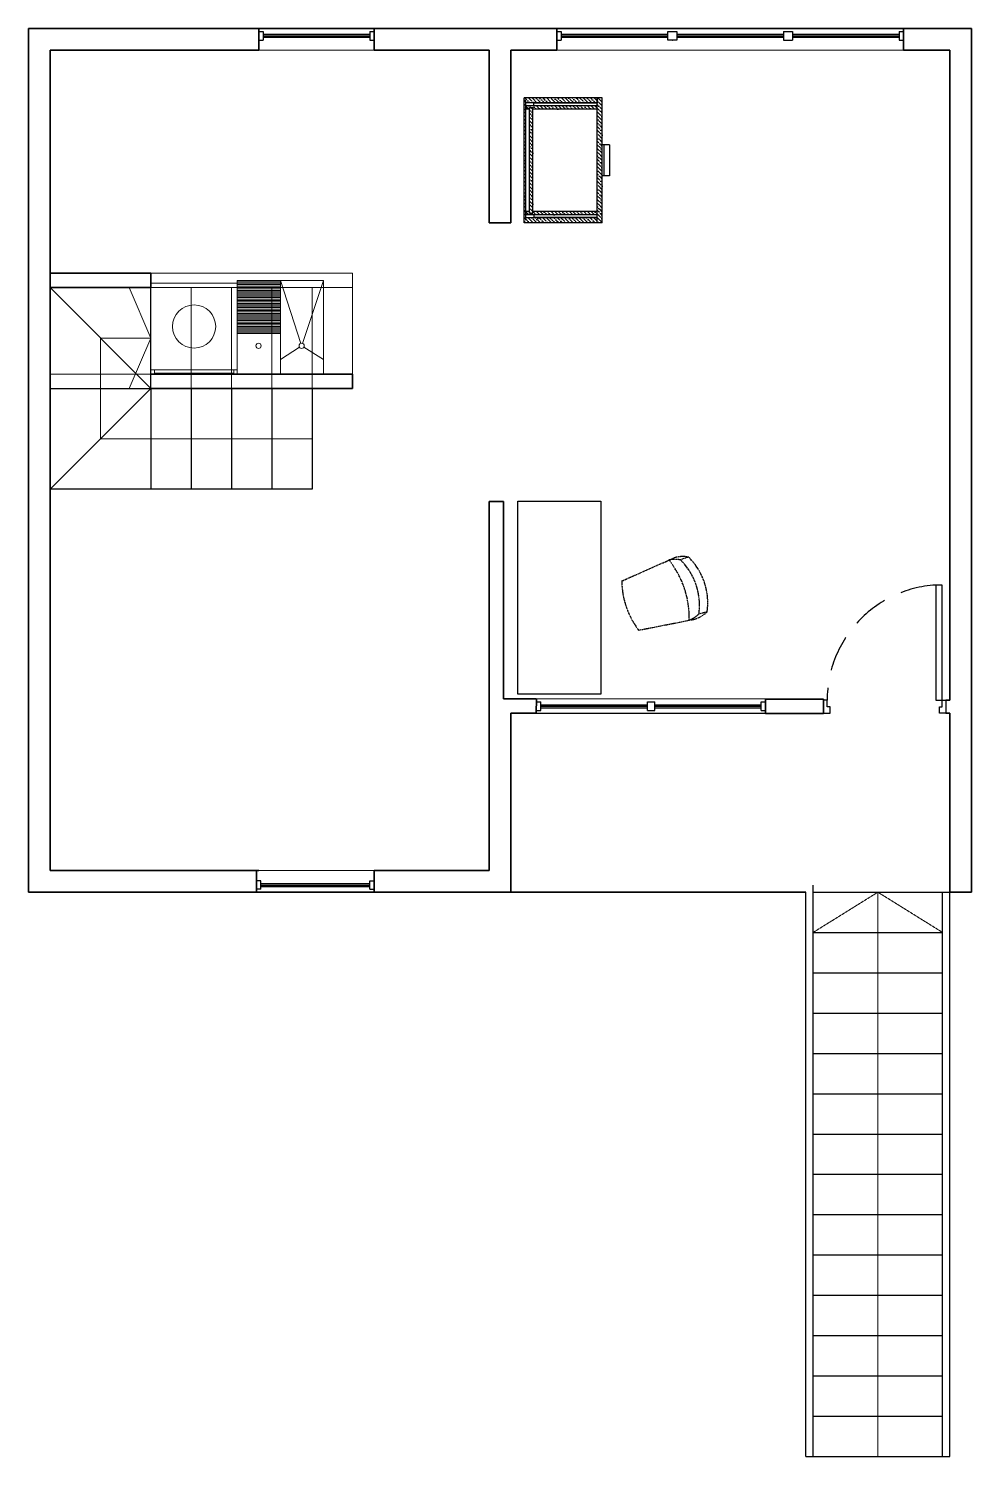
# Model space of a CAD drawing. Header units: millimetres. Extents: x -97637 to -42340, y -629302 to -310830.
# Drawn here: x -42995 to -42340, y -314402 to -313410 of the extents above.
import ezdxf

# ---------------------------------------------------------------- set-up
doc = ezdxf.new("R2010")
doc.units = ezdxf.units.MM
doc.linetypes.add('CENTER2', pattern=[1.125, 0.75, -0.125, 0.125, -0.125])
doc.linetypes.add('HIDDEN', pattern=[0.375, 0.25, -0.125])
for name, color, linetype, lineweight in [('A-DOOR-FULL', 4, 'Continuous', 25), ('A-FLOR-OVHD', 3, 'HIDDEN', 18), ('A-FLOR-STRS', 4, 'Continuous', 25), ('A-FURN', 8, 'Continuous', 18), ('A-GLAZ-FULL', 4, 'Continuous', 25), ('A-WALL-FULL-EXTR', 7, 'Continuous', 35), ('A-WALL-FULL-INTR', 7, 'Continuous', 35)]:
    doc.layers.add(name, color=color, linetype=linetype, lineweight=lineweight)

# ---------------------------------------------------------------- blocks, each defined once
blk = doc.blocks.new('LAVADORA-PL')
for p, q in [((0, 0), (0, 0.6)), ((0, 0.6), (0.6, 0.6)), ((0.6, 0.6), (0.6, 0)), ((0.625, 0.575), (0.625, 0.025)), ((0.6, 0), (0, 0))]:
    blk.add_line(p, q)
for points in [[(0.6, 0.575), (0.625, 0.575)], [(0.6, 0.025), (0.625, 0.025)]]:
    blk.add_lwpolyline(points)
blk.add_circle((0.3, 0.3), 0.15)
blk = doc.blocks.new('DOOR-80')
for points in [[(-0.07, 0.89), (-0.07, 0.09), (-0.025, 0.09), (-0.025, 0.89), (-0.07, 0.89)], [(-0.825, 0.09), (-0.85, 0.09), (-0.85, 0), (-0.805, 0), (-0.805, 0.045), (-0.825, 0.045), (-0.825, 0.09)], [(-0.025, 0.09), (0, 0.09), (0, 0), (-0.045, 0), (-0.045, 0.045), (-0.025, 0.045), (-0.025, 0.09)]]:
    blk.add_lwpolyline(points)
at = {"linetype": 'HIDDEN'}
blk.add_arc((-0.0227, 0.0891), 0.8023, 93.38109, 179.93414, dxfattribs=at)

msp = doc.modelspace()

# ---------------------------------------------------------------- hatches: boundary and pattern name
h = msp.add_hatch()
h.set_pattern_fill('ANSI36', color=256, scale=0.564099, angle=90)
h.set_pattern_definition([(135, (-42617.1733, -314203.6695), (-3.482703, 0.949828), [4.477533, -0.8955066, 0, -0.8955066])])
h.paths.add_polyline_path([(-42647.308, -313465.193), (-42647.308, -313537.513), (-42647.308, -313538.67), (-42644.994, -313538.67), (-42644.994, -313465.193)])
h.paths.add_polyline_path([(-42649.622, -313537.513), (-42649.622, -313539.828), (-42600.3, -313539.828), (-42600.3, -313537.513), (-42644.994, -313537.513), (-42644.994, -313538.67), (-42647.308, -313538.67), (-42647.308, -313537.513)])
h.paths.add_polyline_path([(-42649.622, -313464.036), (-42649.622, -313466.35), (-42647.308, -313466.35), (-42647.308, -313465.193), (-42644.994, -313465.193), (-42644.994, -313466.35), (-42600.3, -313466.35), (-42600.3, -313464.036)])
h.paths.add_polyline_path([(-42651.069, -313460.275), (-42651.069, -313543.588), (-42649.912, -313543.588), (-42649.912, -313460.275)])
h.paths.add_polyline_path([(-42649.912, -313541.853), (-42649.912, -313543.588), (-42651.069, -313543.588), (-42651.069, -313545.324), (-42600.445, -313545.324), (-42600.445, -313541.853)])
h.paths.add_polyline_path([(-42651.069, -313458.54), (-42651.069, -313460.275), (-42649.912, -313460.275), (-42649.912, -313462.011), (-42600.445, -313462.011), (-42600.445, -313458.54)])
h.paths.add_polyline_path([(-42600.3, -313458.54), (-42600.3, -313545.324), (-42596.829, -313545.324), (-42596.829, -313458.54)])

# ---------------------------------------------------------------- linework, layer by layer
for p, q in [((-42651.069, -313545.324), (-42651.069, -313458.54)), ((-42596.829, -313458.54), (-42651.069, -313458.54)), ((-42649.912, -313460.275), (-42651.069, -313460.275)), ((-42649.912, -313543.588), (-42649.912, -313460.275)), ((-42600.445, -313462.011), (-42649.912, -313462.011)), ((-42600.445, -313458.54), (-42600.445, -313462.011)), ((-42600.445, -313462.011), (-42600.445, -313462.3)), ((-42600.3, -313545.324), (-42600.3, -313458.54)), ((-42596.829, -313545.324), (-42596.829, -313458.54)), ((-42600.3, -313464.036), (-42649.622, -313464.036)), ((-42649.622, -313464.036), (-42649.622, -313466.35)), ((-42647.308, -313466.35), (-42649.622, -313466.35)), ((-42647.308, -313537.513), (-42647.308, -313465.193)), ((-42647.308, -313465.193), (-42644.994, -313465.193)), ((-42647.308, -313465.193), (-42647.308, -313466.35)), ((-42644.994, -313538.67), (-42644.994, -313465.193)), ((-42600.3, -313466.35), (-42644.994, -313466.35)), ((-42600.3, -313462.3), (-42644.357, -313462.3)), ((-42644.357, -313464.036), (-42644.357, -313462.3)), ((-42591.736, -313491.084), (-42596.829, -313491.084)), ((-42595.786, -313491.084), (-42595.786, -313512.78)), ((-42591.766, -313491.084), (-42591.766, -313512.78)), ((-42591.736, -313512.78), (-42596.829, -313512.78)), ((-42647.308, -313537.513), (-42649.622, -313537.513)), ((-42649.622, -313539.828), (-42649.622, -313537.513)), ((-42600.3, -313539.828), (-42649.622, -313539.828)), ((-42647.308, -313538.67), (-42647.308, -313537.513)), ((-42647.308, -313538.67), (-42644.994, -313538.67)), ((-42600.3, -313537.513), (-42644.994, -313537.513)), ((-42644.357, -313539.828), (-42644.357, -313541.563)), ((-42675.378, -313545.365), (-42675.378, -313545.365)), ((-42596.829, -313545.324), (-42651.069, -313545.324)), ((-42600.445, -313541.853), (-42649.912, -313541.853)), ((-42600.3, -313541.563), (-42644.357, -313541.563)), ((-42641.061, -313542.504), (-42642.011, -313542.504)), ((-42600.445, -313541.853), (-42600.445, -313541.563)), ((-42600.445, -313545.324), (-42600.445, -313541.853)), ((-42655.567, -313872.724), (-42655.567, -313738.725)), ((-42655.567, -313738.725), (-42597.886, -313738.725)), ((-42597.886, -313738.725), (-42597.886, -313872.724)), ((-42597.886, -313872.724), (-42655.567, -313872.724))]:
    msp.add_line(p, q)
at = {"linetype": 'CENTER2'}
for p, q in [((-42583.306, -313794.16), (-42546.874, -313778.065)), ((-42536.899, -313777.52), (-42542.562, -313779.488)), ((-42523.974, -313815.646), (-42529.701, -313817.096)), ((-42571.565, -313828.335), (-42532.604, -313820.678))]:
    msp.add_line(p, q, dxfattribs=at)
for centre, radius, start, end in [((-42546.365, -313801.428), 22.267, 80.166502, 100.689718), ((-42540.702, -313799.46), 22.267, 80.166502, 106.090293), ((-42573.427, -313811.046), 44.142, 352.122087, 45.636983), ((-42568.316, -313809.424), 44.776, 352.012545, 45.441596), ((-42601.781, -313820.15), 65.413, 358.888036, 38.369055), ((-42525.509, -313793.408), 57.802, 180.745021, 217.174885), ((-42544.946, -313800.866), 22.267, 292.622314, 313.206313), ((-42539.219, -313799.415), 22.267, 287.282521, 313.206313)]:
    msp.add_arc(centre, radius, start, end, dxfattribs=at)
at = {"layer": 'A-FLOR-OVHD', "linetype": 'ByBlock'}
for p, q in [((-42835.378, -313425.365), (-42755.378, -313425.365)), ((-42628.296, -313425.365), (-42548.296, -313425.365)), ((-42547.969, -313425.365), (-42467.969, -313425.365)), ((-42467.642, -313425.365), (-42387.642, -313425.365)), ((-42910.378, -313580.365), (-42770.378, -313580.365)), ((-42770.378, -313580.365), (-42770.378, -313590.365)), ((-42910.378, -313590.365), (-42770.378, -313590.365)), ((-42882.378, -313660.365), (-42882.378, -313590.365)), ((-42854.378, -313660.365), (-42854.378, -313590.365)), ((-42826.378, -313660.365), (-42826.378, -313590.365)), ((-42798.378, -313660.365), (-42798.378, -313590.365)), ((-42770.378, -313650.365), (-42770.378, -313590.365)), ((-42945.378, -313695.365), (-42945.378, -313625.365)), ((-42945.378, -313625.365), (-42910.378, -313625.365)), ((-42910.378, -313650.365), (-42980.378, -313650.365)), ((-42798.378, -313695.365), (-42945.378, -313695.365)), ((-42642.636, -313875.975), (-42483.583, -313875.975)), ((-42835.378, -313995.365), (-42755.378, -313995.365))]:
    msp.add_line(p, q, dxfattribs=at)
for points in [[(-42910.378, -313625.365), (-42925.502, -313590.365)], [(-42910.378, -313625.365), (-42925.502, -313660.365)]]:
    msp.add_lwpolyline(points, dxfattribs=at)
at = {"layer": 'A-FLOR-OVHD'}
for points in [[(-42360.378, -314038.365), (-42405.378, -314010.365), (-42450.378, -314038.365)], [(-42405.378, -314402.365), (-42405.378, -314010.365)]]:
    msp.add_lwpolyline(points, dxfattribs=at)
at = {"layer": 'A-FLOR-STRS', "linetype": 'ByBlock', "ltscale": 0.001}
for q in [(-42980.378, -313590.365), (-42910.378, -313590.365)]:
    msp.add_line((-42910.378, -313660.365), q, dxfattribs=at)
at = {"layer": 'A-FLOR-STRS', "linetype": 'ByBlock'}
for p, q in [((-42980.378, -313660.365), (-42910.378, -313660.365)), ((-42910.378, -313660.365), (-42910.378, -313730.365)), ((-42882.378, -313660.365), (-42882.378, -313730.365)), ((-42854.378, -313660.365), (-42854.378, -313730.365)), ((-42826.378, -313660.365), (-42826.378, -313730.365)), ((-42798.378, -313660.365), (-42798.378, -313730.365)), ((-42798.378, -313730.365), (-42980.378, -313730.365))]:
    msp.add_line(p, q, dxfattribs=at)
at = {"layer": 'A-FLOR-STRS', "linetype": 'ByBlock', "ltscale": 15}
msp.add_line((-42910.378, -313660.365), (-42980.378, -313730.365), dxfattribs=at)
at = {"layer": 'A-FLOR-STRS'}
for p, q in [((-42450.378, -314402.365), (-42450.378, -314005.365)), ((-42455.378, -314402.365), (-42455.378, -314010.365)), ((-42450.378, -314010.365), (-42355.378, -314010.365)), ((-42360.378, -314402.365), (-42360.378, -314010.365)), ((-42355.378, -314402.365), (-42355.378, -314010.365)), ((-42450.378, -314038.365), (-42360.378, -314038.365)), ((-42450.378, -314066.365), (-42360.378, -314066.365)), ((-42450.378, -314094.365), (-42360.378, -314094.365)), ((-42450.378, -314122.365), (-42360.378, -314122.365)), ((-42450.378, -314150.365), (-42360.378, -314150.365)), ((-42450.378, -314178.365), (-42360.378, -314178.365)), ((-42450.378, -314206.365), (-42360.378, -314206.365)), ((-42450.378, -314234.365), (-42360.378, -314234.365)), ((-42450.378, -314262.365), (-42360.378, -314262.365)), ((-42450.378, -314290.365), (-42360.378, -314290.365)), ((-42450.378, -314318.365), (-42360.378, -314318.365)), ((-42450.378, -314346.365), (-42360.378, -314346.365)), ((-42450.378, -314374.365), (-42360.378, -314374.365)), ((-42455.378, -314402.365), (-42355.378, -314402.365))]:
    msp.add_line(p, q, dxfattribs=at)
at = {"layer": 'A-FURN', "linetype": 'HIDDEN', "ltscale": 0.001}
msp.add_line((-42685.378, -313425.365), (-42733.378, -313425.365), dxfattribs=at)
at = {"layer": 'A-FURN', "linetype": 'ByBlock'}
for p, q in [((-42850.378, -313650.365), (-42850.378, -313585.365)), ((-42850.378, -313585.365), (-42790.378, -313585.365)), ((-42850.378, -313586.263), (-42820.378, -313586.263)), ((-42850.378, -313587.263), (-42820.378, -313587.263)), ((-42850.378, -313588.263), (-42820.378, -313588.263)), ((-42850.378, -313589.263), (-42820.378, -313589.263)), ((-42850.378, -313590.263), (-42820.378, -313590.263)), ((-42806.198, -313629.051), (-42820.378, -313585.365)), ((-42820.378, -313650.365), (-42820.378, -313585.365)), ((-42805.165, -313629.057), (-42790.378, -313585.365)), ((-42790.378, -313585.365), (-42790.378, -313650.365)), ((-42850.378, -313591.263), (-42820.378, -313591.263)), ((-42850.378, -313592.263), (-42820.378, -313592.263)), ((-42850.378, -313593.263), (-42820.378, -313593.263)), ((-42850.378, -313594.263), (-42820.378, -313594.263)), ((-42850.378, -313595.263), (-42820.378, -313595.263)), ((-42850.378, -313595.263), (-42820.378, -313595.263)), ((-42850.378, -313596.263), (-42820.378, -313596.263)), ((-42850.378, -313597.263), (-42820.378, -313597.263)), ((-42850.378, -313598.263), (-42820.378, -313598.263)), ((-42850.378, -313599.263), (-42820.378, -313599.263)), ((-42850.378, -313600.263), (-42820.378, -313600.263)), ((-42850.378, -313601.263), (-42820.378, -313601.263)), ((-42850.378, -313602.263), (-42820.378, -313602.263)), ((-42850.378, -313603.263), (-42820.378, -313603.263)), ((-42850.378, -313603.263), (-42820.378, -313603.263)), ((-42850.378, -313604.263), (-42820.378, -313604.263)), ((-42850.378, -313604.263), (-42820.378, -313604.263)), ((-42850.378, -313605.263), (-42820.378, -313605.263)), ((-42850.378, -313605.263), (-42820.378, -313605.263)), ((-42850.378, -313606.263), (-42820.378, -313606.263)), ((-42850.378, -313606.263), (-42820.378, -313606.263)), ((-42850.378, -313607.263), (-42820.378, -313607.263)), ((-42850.378, -313607.263), (-42820.378, -313607.263)), ((-42850.378, -313608.263), (-42820.378, -313608.263)), ((-42850.378, -313609.263), (-42820.378, -313609.263)), ((-42850.378, -313610.263), (-42820.378, -313610.263)), ((-42850.378, -313611.263), (-42820.378, -313611.263)), ((-42850.378, -313612.263), (-42820.378, -313612.263)), ((-42850.378, -313613.263), (-42820.378, -313613.263)), ((-42850.378, -313614.263), (-42820.378, -313614.263)), ((-42850.378, -313615.263), (-42820.378, -313615.263)), ((-42850.378, -313616.263), (-42820.378, -313616.263)), ((-42850.378, -313617.263), (-42820.378, -313617.263)), ((-42850.378, -313618.263), (-42820.378, -313618.263)), ((-42850.378, -313619.263), (-42820.378, -313619.263)), ((-42850.378, -313620.263), (-42820.378, -313620.263)), ((-42850.378, -313621.263), (-42820.378, -313621.263)), ((-42850.378, -313622.263), (-42820.378, -313622.263)), ((-42807.21, -313631.781), (-42820.378, -313640.365)), ((-42804.155, -313631.752), (-42790.378, -313640.365)), ((-42790.378, -313650.365), (-42850.378, -313650.365))]:
    msp.add_line(p, q, dxfattribs=at)
for centre in [(-42835.608, -313630.791), (-42805.691, -313630.791)]:
    msp.add_circle(centre, 1.813, dxfattribs=at)
at = {"layer": 'A-GLAZ-FULL'}
for p, q in [((-42835.378, -313412.365), (-42832.378, -313412.365)), ((-42758.378, -313412.365), (-42755.378, -313412.365)), ((-42628.296, -313412.365), (-42625.296, -313412.365)), ((-42548.296, -313412.365), (-42547.969, -313412.365)), ((-42470.969, -313412.365), (-42467.969, -313412.365)), ((-42467.969, -313412.365), (-42467.642, -313412.365)), ((-42467.642, -313412.365), (-42464.642, -313412.365)), ((-42390.642, -313412.365), (-42387.642, -313412.365)), ((-42835.378, -313418.365), (-42832.378, -313418.365)), ((-42832.378, -313414.365), (-42758.378, -313414.365)), ((-42832.378, -313415.365), (-42758.378, -313415.365)), ((-42832.378, -313416.365), (-42758.378, -313416.365)), ((-42758.378, -313418.365), (-42755.378, -313418.365)), ((-42628.296, -313418.365), (-42625.296, -313418.365)), ((-42625.296, -313414.365), (-42551.296, -313414.365)), ((-42625.296, -313415.365), (-42551.296, -313415.365)), ((-42625.296, -313416.365), (-42551.296, -313416.365)), ((-42548.296, -313418.365), (-42547.969, -313418.365)), ((-42544.969, -313414.365), (-42470.969, -313414.365)), ((-42544.969, -313415.365), (-42470.969, -313415.365)), ((-42544.969, -313416.365), (-42470.969, -313416.365)), ((-42470.969, -313418.365), (-42467.969, -313418.365)), ((-42467.969, -313418.365), (-42467.642, -313418.365)), ((-42467.642, -313418.365), (-42464.642, -313418.365)), ((-42464.642, -313414.365), (-42390.642, -313414.365)), ((-42464.642, -313415.365), (-42390.642, -313415.365)), ((-42464.642, -313416.365), (-42390.642, -313416.365)), ((-42390.642, -313418.365), (-42387.642, -313418.365)), ((-42642.471, -313878.224), (-42639.471, -313878.224)), ((-42565.471, -313878.224), (-42562.471, -313878.224)), ((-42563.418, -313878.224), (-42560.418, -313878.224)), ((-42486.418, -313878.224), (-42483.418, -313878.224)), ((-42642.471, -313884.224), (-42639.471, -313884.224)), ((-42639.471, -313880.224), (-42565.471, -313880.224)), ((-42639.471, -313881.224), (-42565.471, -313881.224)), ((-42639.471, -313882.224), (-42565.471, -313882.224)), ((-42565.471, -313884.224), (-42562.471, -313884.224)), ((-42563.418, -313884.224), (-42560.418, -313884.224)), ((-42560.418, -313880.224), (-42486.418, -313880.224)), ((-42560.418, -313881.224), (-42486.418, -313881.224)), ((-42560.418, -313882.224), (-42486.418, -313882.224)), ((-42486.418, -313884.224), (-42483.418, -313884.224)), ((-42833.956, -314002.365), (-42836.956, -314002.365)), ((-42833.956, -314004.365), (-42758.378, -314004.365)), ((-42833.956, -314005.365), (-42758.378, -314005.365)), ((-42833.956, -314006.365), (-42758.378, -314006.365)), ((-42758.378, -314002.365), (-42755.378, -314002.365)), ((-42833.956, -314008.365), (-42836.956, -314008.365)), ((-42758.378, -314008.365), (-42755.378, -314008.365))]:
    msp.add_line(p, q, dxfattribs=at)
at = {"layer": 'A-GLAZ-FULL', "ltscale": 0.001}
for p, q in [((-42832.378, -313412.365), (-42832.378, -313418.365)), ((-42758.378, -313412.365), (-42758.378, -313418.365)), ((-42625.296, -313412.365), (-42625.296, -313418.365)), ((-42470.969, -313412.365), (-42470.969, -313418.365)), ((-42464.642, -313412.365), (-42464.642, -313418.365)), ((-42390.642, -313412.365), (-42390.642, -313418.365)), ((-42639.471, -313884.224), (-42639.471, -313878.224)), ((-42565.471, -313884.224), (-42565.471, -313878.224)), ((-42560.418, -313884.224), (-42560.418, -313878.224)), ((-42486.418, -313884.224), (-42486.418, -313878.224)), ((-42833.956, -314008.365), (-42833.956, -314002.365)), ((-42758.378, -314008.365), (-42758.378, -314002.365))]:
    msp.add_line(p, q, dxfattribs=at)
at = {"layer": 'A-GLAZ-FULL'}
for points in [[(-42548.296, -313418.365), (-42551.296, -313418.365), (-42551.296, -313412.365), (-42548.296, -313412.365)], [(-42547.969, -313412.365), (-42544.969, -313412.365), (-42544.969, -313418.365), (-42547.969, -313418.365)]]:
    msp.add_lwpolyline(points, dxfattribs=at)
at = {"layer": 'A-WALL-FULL-EXTR', "linetype": 'ByBlock'}
for p, q in [((-42995.378, -314010.365), (-42995.378, -313410.365)), ((-42980.378, -313995.365), (-42980.378, -313425.365))]:
    msp.add_line(p, q, dxfattribs=at)
at = {"layer": 'A-WALL-FULL-EXTR'}
for p, q in [((-42995.378, -313410.365), (-42835.378, -313410.365)), ((-42835.378, -313425.365), (-42835.378, -313410.365)), ((-42835.378, -313410.365), (-42755.378, -313410.365)), ((-42755.378, -313410.365), (-42755.378, -313425.365)), ((-42755.378, -313410.365), (-42675.378, -313410.365)), ((-42675.378, -313410.365), (-42660.378, -313410.365)), ((-42628.296, -313410.365), (-42660.378, -313410.365)), ((-42628.296, -313425.365), (-42628.296, -313410.365)), ((-42628.296, -313410.365), (-42387.642, -313410.365)), ((-42387.642, -313410.365), (-42387.642, -313425.365)), ((-42387.642, -313410.365), (-42340.378, -313410.365)), ((-42340.378, -314010.365), (-42340.378, -313410.365)), ((-42980.378, -313425.365), (-42835.378, -313425.365)), ((-42755.378, -313425.365), (-42675.378, -313425.365)), ((-42675.378, -313545.365), (-42675.378, -313425.365)), ((-42660.378, -313425.365), (-42628.296, -313425.365)), ((-42355.378, -313425.365), (-42387.642, -313425.365)), ((-42675.378, -313545.365), (-42660.378, -313545.365)), ((-42675.378, -313995.365), (-42675.378, -313875.365)), ((-42642.727, -313875.986), (-42665.379, -313875.986)), ((-42642.727, -313885.986), (-42660.378, -313885.986)), ((-42642.727, -313885.986), (-42483.418, -313886.224)), ((-42980.378, -313995.365), (-42835.378, -313995.365)), ((-42836.994, -314010.365), (-42836.994, -313995.365)), ((-42755.378, -314010.365), (-42755.378, -313995.365)), ((-42755.378, -313995.365), (-42675.378, -313995.365)), ((-42995.378, -314010.365), (-42755.378, -314010.365)), ((-42755.378, -314010.365), (-42675.378, -314010.365)), ((-42675.378, -314010.365), (-42660.378, -314010.365)), ((-42340.378, -314010.365), (-42355.378, -314010.365))]:
    msp.add_line(p, q, dxfattribs=at)
at = {"layer": 'A-WALL-FULL-INTR'}
for p, q in [((-42660.378, -313545.365), (-42660.378, -313425.365)), ((-42355.378, -313877.008), (-42355.378, -313425.365)), ((-42675.379, -313875.365), (-42675.379, -313738.835)), ((-42675.379, -313738.835), (-42665.379, -313738.835)), ((-42665.379, -313875.986), (-42665.379, -313738.835)), ((-42642.727, -313885.986), (-42642.636, -313875.975)), ((-42483.418, -313876.224), (-42443.07, -313876.224)), ((-42483.418, -313886.224), (-42483.418, -313876.224)), ((-42443.07, -313886.224), (-42443.07, -313876.224)), ((-42355.378, -313877.008), (-42358.129, -313877.008)), ((-42355.378, -313877.008), (-42355.378, -313868.967)), ((-42660.378, -313885.986), (-42660.379, -313995.365)), ((-42483.418, -313886.224), (-42443.07, -313886.224)), ((-42355.378, -313886.008), (-42358.129, -313886.008)), ((-42355.378, -314010.365), (-42355.378, -313886.008)), ((-42660.379, -313995.365), (-42660.378, -314010.365)), ((-42660.378, -314010.365), (-42455.378, -314010.365))]:
    msp.add_line(p, q, dxfattribs=at)
at = {"layer": 'A-WALL-FULL-INTR', "linetype": 'ByBlock', "ltscale": 0.001}
for p, q in [((-42910.378, -313580.365), (-42980.378, -313580.365)), ((-42910.378, -313590.365), (-42910.378, -313580.365)), ((-42910.378, -313590.365), (-42980.378, -313590.365)), ((-42770.378, -313650.365), (-42910.378, -313650.365)), ((-42770.378, -313650.365), (-42770.378, -313660.365)), ((-42770.378, -313660.365), (-42910.378, -313660.365))]:
    msp.add_line(p, q, dxfattribs=at)

# ---------------------------------------------------------------- block references
at = {"layer": 'A-DOOR-FULL', "xscale": 100, "yscale": 100, "zscale": 100}
msp.add_blockref('DOOR-80', (-42358.129, -313886.008), dxfattribs=at)
at = {"layer": 'A-FURN', "linetype": 'ByBlock', "xscale": -100, "yscale": 100, "zscale": 100, "rotation": 90}
msp.add_blockref('LAVADORA-PL', (-42850.378, -313587.365), dxfattribs=at)

doc.saveas('drawing.dxf')
